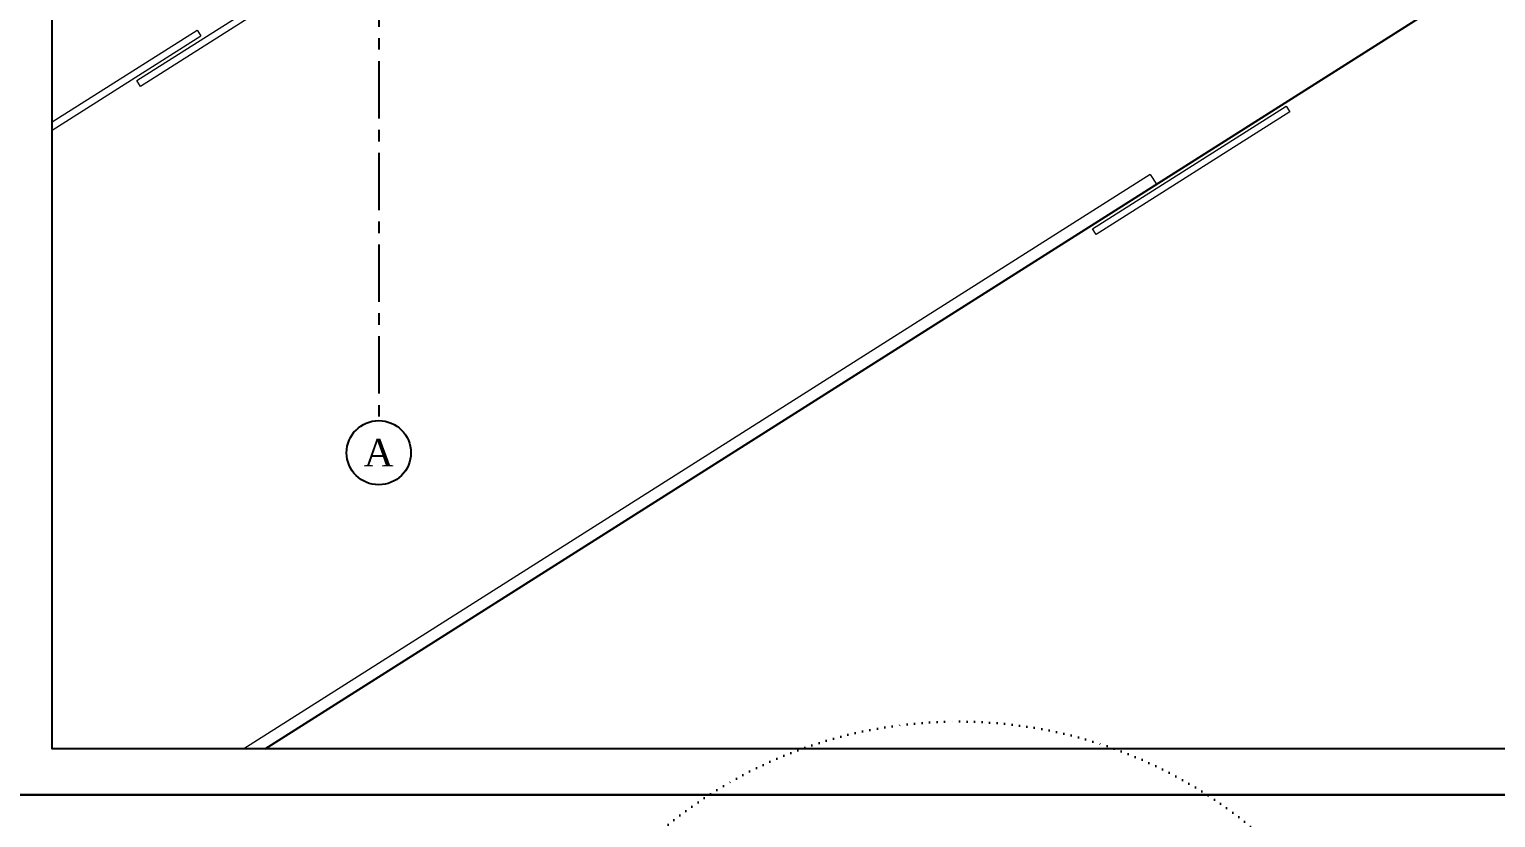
# Model space of a CAD drawing. Header units: millimetres. Extents: x 933584 to 974011, y 4545988 to 4553664.
# Drawn here: x 943012 to 943651, y 4549845 to 4550189 of the extents above; entities that cross this region are included whole.
import ezdxf
from ezdxf.enums import TextEntityAlignment as Align

# ---------------------------------------------------------------- set-up
doc = ezdxf.new("R2010")
doc.units = ezdxf.units.MM
doc.linetypes.add('CENTER', pattern=[2, 1.25, -0.25, 0.25, -0.25])
doc.linetypes.add('DOT2', pattern=[3.175, 0, -3.175])
doc.layers.get('0').update_dxf_attribs({"color": 255})
for name, color, linetype in [('0-CSX-CXS_20', 14, 'CENTER'), ('0-HSL-HTC_200', 1, 'Continuous'), ('0-LNS-SLN', 6, 'Continuous'), ('0-TXT-XBX_20', 3, 'Continuous')]:
    doc.layers.add(name, color=color, linetype=linetype)
doc.layers.add('_MSMEP_YT_SPRİNKLER', color=1, linetype='Continuous', lineweight=30)
doc.layers.add('SFP CAM', color=8, linetype='Continuous', lineweight=9)
doc.styles.get("Standard").update_dxf_attribs({"font": 'times.ttf'})

# ---------------------------------------------------------------- blocks, each defined once
blk = doc.blocks.new('aksno_20')
at = {"layer": '0-TXT-XBX_20'}
blk.add_circle((0, 0), 7, dxfattribs=at)
blk.add_attdef('AKSNO', text='', height=6).set_placement((0, 0), align=Align.MIDDLE_CENTER)
blk = doc.blocks.new('ZVBXZDVB')
at = {"layer": '0-CSX-CXS_20', "ltscale": 20}
blk.add_lwpolyline([(933863.85, 4552835.4), (933863.85, 4551518.59)], dxfattribs=at)
at = {"layer": '0-TXT-XBX_20'}
ref = blk.add_blockref('aksno_20', (933863.85, 4551504.59), dxfattribs=dict(at, xscale=2, yscale=2, zscale=2))
ref.add_attrib('AKSNO', 'A', dxfattribs={"color": 7, "height": 12}).set_placement((933863.85, 4551504.59), align=Align.MIDDLE_CENTER)
blk = doc.blocks.new('XCVBXCVBXZ-flatten-1')
at = {"layer": 'SFP CAM', "color": 252}
for p, q in [((933721.5, 4553148.86), (933784.68, 4553188.91)), ((933721.5, 4553145.31), (933786.28, 4553186.38)), ((933784.68, 4553188.91), (933786.28, 4553186.38)), ((934200.19, 4553125.93), (933804.98, 4552875.4)), ((934202.87, 4553121.71), (933814.32, 4552875.4)), ((934200.19, 4553125.93), (934202.87, 4553121.71))]:
    blk.add_line(p, q, dxfattribs=at)
for points in [[(933844.45, 4553217.92), (933759.99, 4553164.38), (933758.38, 4553166.92), (933842.84, 4553220.46)], [(934261.03, 4553153.25), (934176.57, 4553099.71), (934174.97, 4553102.24), (934259.43, 4553155.78)]]:
    blk.add_lwpolyline(points, close=True, dxfattribs=at)

msp = doc.modelspace()

# ---------------------------------------------------------------- linework, layer by layer
at = {"color": 0}
for points in [[(943001.5, 4551355.4), (945101.5, 4551355.4), (945101.5, 4549855.4), (943001.5, 4549855.4)], [(943021.5, 4551335.4), (945081.5, 4551335.4), (945081.5, 4549875.4), (943021.5, 4549875.4)], [(943001.5, 4549855.4), (945101.5, 4549855.4), (945101.5, 4548355.4), (943001.5, 4548355.4)]]:
    msp.add_lwpolyline(points, close=True, dxfattribs=at)
at = {"layer": '0-HSL-HTC_200', "color": 8}
msp.add_lwpolyline([(944473.84, 4551335.4), (944473.84, 4549875.4), (943114.32, 4549875.4), (943746.51, 4550276.16), (943993.85, 4550184.96), (943993.85, 4551335.4), (944473.84, 4551335.4)], close=True, dxfattribs=at)
at = {"layer": '_MSMEP_YT_SPRİNKLER', "linetype": 'DOT2'}
msp.add_circle((943416.46, 4549687.3), 200, dxfattribs=at)

# ---------------------------------------------------------------- block references
msp.add_blockref('XCVBXCVBXZ-flatten-1', (9300, -3000))
at = {"layer": '0-LNS-SLN'}
msp.add_blockref('ZVBXZDVB', (9300, -1500), dxfattribs=at)

doc.saveas('drawing.dxf')
